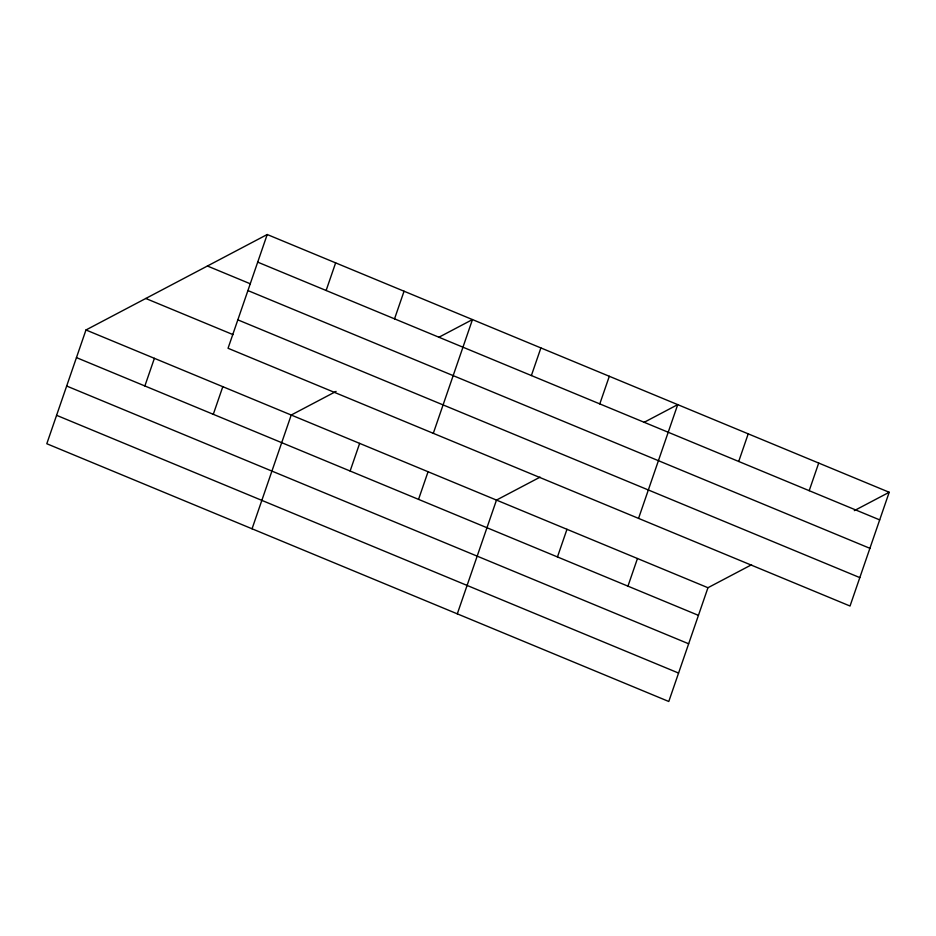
<?xml version="1.0" encoding="UTF-8"?>
<svg xmlns="http://www.w3.org/2000/svg" width="936" height="936" viewBox="0 0 936 936"><rect width="100%" height="100%" fill="white"/><g stroke="black" fill="none" stroke-linecap="round" stroke-linejoin="round"><path stroke-width="1.4" d="M267.216 234.515L228.045 348.274L850.028 606.025L889.2 492.266L267.216 234.515L85.972 329.975L46.8 443.734L668.784 701.485L707.955 587.726L751.561 564.759M144.869 385.96L154.393 358.324M213.291 414.32L222.803 386.685M326.126 290.499L335.638 262.864M252.053 528.793L291.225 415.034L336.082 391.412M394.536 318.848L404.06 291.213M350.123 471.019L359.646 443.383M433.298 433.333L472.469 319.574L438.832 337.288M418.544 499.368L428.056 471.744M531.379 375.558L540.891 347.923M457.306 613.852L496.478 500.093L540.095 477.126M599.789 403.907L609.313 376.272M557.458 556.932L566.97 529.308M638.551 518.392L677.722 404.633L644.085 422.347M627.951 586.147L637.463 558.511M738.703 461.471L748.215 433.836M809.195 490.686L818.707 463.051M854.311 510.635L889.2 492.266M257.704 262.139L879.688 519.889M207.406 266.011L250.333 283.807M247.923 290.569L869.895 548.32M237.838 319.855L859.821 577.606M145.782 298.479L232.982 334.608M85.972 329.975L707.955 587.726M76.459 357.61L698.432 615.361M66.667 386.03L688.65 643.781M56.581 415.315L678.565 673.066"/></g></svg>
